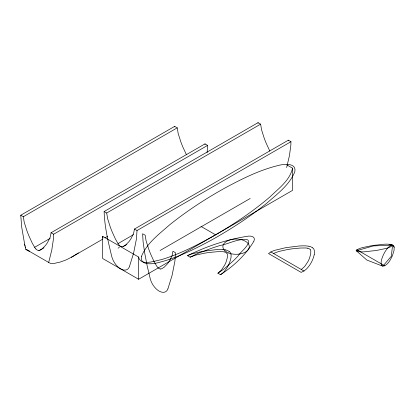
<?xml version="1.0" encoding="UTF-8"?>
<svg xmlns="http://www.w3.org/2000/svg" width="415" height="415" viewBox="0 0 415 415"><rect width="100%" height="100%" fill="white"/><g stroke="black" fill="none" stroke-linecap="round" stroke-linejoin="round"><path stroke-width="0.62" d="M24.667 244.259L21.694 227.062L20.755 215.235L174.679 126.368L177.247 127.846L23.323 216.718L24.226 222.279L26.866 230.605A77.719 44.872 60 0 0 28.941 235.922L32.069 242.759L34.632 247.304A13.944 8.051 60 0 0 35.794 248.891L35.835 248.927M129.376 266.778A13.218 7.631 60 0 1 120.578 268.847A13.218 7.631 60 0 1 111.78 256.615C108.201 241.821 104.57 226.813 104.129 211.531L258.057 122.664L260.625 124.147L106.697 213.014L107.604 218.575L110.24 226.901A77.719 44.872 60 0 0 112.32 232.218L115.443 239.056L118.01 243.6A13.944 8.051 60 0 0 119.172 245.187L119.214 245.224M174.674 126.912L174.679 126.368M177.247 127.846L178.154 133.412L180.79 141.738A77.719 44.872 60 0 0 182.87 147.055L186.449 154.769M260.625 124.147L261.528 129.708L264.168 138.034A77.719 44.872 60 0 0 266.243 143.351L269.823 151.07M258.052 123.208L258.057 122.664M207.126 152.621L207.578 145.406L205.01 143.875L51.081 232.742L50.179 237.261L47.538 242.542A77.719 44.872 60 0 1 45.458 245.457L42.33 248.689L39.762 250.271L44.042 247.802M292.528 168.168C289.924 180.494 278.475 188.509 269.989 196.892C253.15 211.292 234.688 223.685 215.567 234.823C198.209 244.674 180.297 253.897 161.144 259.733C154.94 260.677 140.726 266.622 138.605 257.035L102.687 236.301L102.687 258.519L138.605 279.254L292.528 190.386L292.528 168.168L286.915 164.926M314.202 254.779C313.014 259.966 310.441 264.884 306.752 268.733A27.411 15.827 0 0 1 306.343 269.133L304.703 270.456A11.174 6.453 0 0 1 303.713 271.052L301.15 272.385L268.515 253.539L270.824 252.061A11.184 6.458 0 0 1 271.856 251.49L272.821 251.054A23.276 13.441 0 0 1 274.834 250.307L285.795 247.672L298.992 246.007A45.759 26.42 0 0 1 302.146 245.851L305.238 245.851A20.454 11.812 0 0 1 306.005 245.882L308.926 246.235M286.651 167.556L289.478 155.475L290.853 145.193L290.951 141.702L288.384 140.171L134.46 229.044L133.552 233.562L130.912 238.838A77.719 44.872 60 0 1 128.837 241.758L125.709 244.985L123.141 246.567L126.881 244.409M78.471 252.885L72.999 256.351L67.313 259.328A147.787 91.461 79.2 0 1 65.337 260.215L60.014 262.104L54.261 263.401L50.48 263.406L48.685 262.451L51.792 250.027L53.478 238.739L53.649 234.226L51.081 232.742M253.902 241.131L254.348 239.465A14.758 8.518 0 0 0 254.374 239.284C254.514 236.617 250.987 235.938 248.886 236.109A14.426 8.331 0 0 0 248.357 236.135C227.306 239.305 206.623 246.209 187.575 255.687L190.143 257.17L197.971 253.399L212.086 248.087A231.29 133.531 0 0 1 219.981 245.504C228.945 243.979 238.495 238.028 247.755 239.834C251.957 243.626 239.237 252.979 238.106 255.967A231.29 133.531 0 0 1 233.629 260.527L224.437 268.676L217.901 273.2L220.469 274.678C233.738 266.165 245.768 254.836 253.85 241.26M129.459 266.549L133.651 252.943L136.426 238.973L137.028 230.522L134.46 229.044M167.909 288.856L172.137 275.161L174.907 261.191L175.509 252.761L172.941 251.257L172.033 255.775L169.398 261.056A77.719 44.872 60 0 1 167.318 263.971L164.19 267.203L161.622 268.785A13.757 7.942 60 0 1 160.465 269.029L160.423 269.013M190.143 257.17L195.413 255.173L203.941 253.295A77.719 44.872 0 0 1 209.585 252.434L217.066 251.723L222.284 251.672A13.944 8.051 0 0 1 224.24 251.884M273.516 253.466L278.787 251.469L287.315 249.591A77.719 44.872 0 0 1 292.959 248.735L300.444 248.025L305.663 247.968A13.944 8.051 0 0 1 307.614 248.18M53.649 234.226L207.578 145.406M34.632 247.304L50.132 238.355M71.318 257.3L102.666 239.201M104.902 237.909L107.703 236.296M137.028 230.522L290.951 141.702M118.01 243.6L133.511 234.651M118.078 248.149L119.364 247.407M160.091 250.499L250.209 198.474M217.901 273.2L221.361 270.155L224.614 265.232A77.719 44.872 0 0 0 226.102 261.969L227.332 257.648L227.42 254.634A13.757 7.942 0 0 0 227.052 253.513M301.28 269.496L304.74 266.451L307.987 261.528A77.719 44.872 0 0 0 309.476 258.27L310.711 253.944L310.799 250.93A13.757 7.942 0 0 0 310.43 249.809L310.415 249.809M188.477 255.194L189.442 254.753M38.564 250.499L38.605 250.499A13.757 7.942 60 0 0 39.757 250.255M121.943 246.801L121.979 246.795A13.757 7.942 60 0 0 123.131 246.552M222.788 249.597L225.553 249.939M391.044 244.497L390.987 244.487A13.944 8.051 0 0 0 389.037 244.279M307.614 248.191L307.671 248.201A4.451 2.568 0 0 1 310.342 249.788M224.235 251.895L224.292 251.905A4.451 2.568 0 0 1 226.964 253.492M29.403 251.142L26.814 249.986M29.009 251.008L25.72 249.192L25.289 247.226M356.667 249.633L384.881 265.922M270.72 251.853L304.07 271.109M200.974 226.398L215.567 234.823M104.129 211.531L106.697 213.014M20.755 215.235L23.323 216.718M25.72 249.192L48.685 262.451M312.573 247.797L313.066 248.18A6.334 3.657 0 0 1 313.833 249.078L314.409 250.727A20.397 11.776 0 0 1 314.466 251.174L314.471 252.958A45.702 26.389 0 0 1 314.202 254.779M229.199 251.5L229.692 251.884A6.334 3.657 0 0 1 230.455 252.782L231.015 254.343M393.773 246.074L393.794 246.105A13.757 7.942 0 0 1 394.157 247.226L394.037 250.515L392.502 255.433A77.761 44.893 0 0 1 391.122 258.28C386.147 268.655 377.251 269.231 382.9 255.972A77.761 44.893 0 0 1 384.28 253.124C385.639 250.255 391.698 241.509 394.183 247.273M25.216 246.884L25.315 247.335M25.222 246.894L24.978 245.747M24.874 245.249L25.014 245.908M24.739 244.585L24.884 245.291M24.646 244.155L24.739 244.611M102.687 236.301L102.998 238.117M288.384 140.171L288.384 140.69M205.01 143.875L205.01 144.394M138.605 257.035L138.605 279.254M121.922 246.743A4.451 2.568 60 0 1 119.224 245.198M160.408 268.962A4.451 2.568 60 0 1 157.705 267.416L157.659 267.395A13.944 8.051 60 0 1 156.502 265.813L153.929 261.274L150.801 254.437A77.719 44.872 60 0 1 148.726 249.119L146.085 240.793L145.177 235.232L142.61 233.749L143.097 241.872L144.669 252.875L147.216 266.057L150.261 278.833A13.218 7.631 60 0 0 159.059 291.065A13.218 7.631 60 0 0 167.857 288.99M187.57 255.687A11.381 6.573 0 0 1 188.477 255.194M189.442 254.753A23.276 13.441 0 0 1 191.46 254.011L202.421 251.376L215.618 249.711A45.759 26.42 0 0 1 218.772 249.55L221.864 249.555A20.454 11.812 0 0 1 222.632 249.586M225.578 249.897A7.994 4.617 0 0 1 229.122 251.532M231.031 254.431A20.397 11.776 0 0 1 231.093 254.877L231.093 256.662A45.702 26.389 0 0 1 230.823 258.483C229.64 263.67 227.062 268.588 223.379 272.437A27.411 15.827 0 0 1 222.964 272.837L221.325 274.159A11.366 6.562 0 0 1 220.469 274.678M308.957 246.194A7.994 4.617 0 0 1 312.5 247.828M391.029 244.523A4.451 2.568 0 0 1 393.716 246.085M38.548 250.447A4.451 2.568 60 0 1 35.851 248.901M392.58 245.187L391.314 256.263L382.822 266.212L366.844 260.044L356.127 250.582C359.748 247.356 365.356 247.273 369.905 246.033A77.761 44.893 0 0 1 374.838 245.234C380.602 244.897 387.117 242.941 392.58 245.187L392.611 245.426C388.99 248.652 383.387 248.741 378.838 249.98A77.761 44.893 0 0 1 373.905 250.779C368.141 251.117 361.626 253.067 356.163 250.821L373.401 245.919L392.58 245.187M141.479 256.34C139.409 265.792 152.87 264.173 158.38 262.586C177.044 257.99 194.37 249.259 211.214 240.202C230.631 229.417 249.322 217.247 266.643 203.324C277.08 194.075 289.374 185.147 294.785 171.826C296.855 162.374 283.393 163.998 277.879 165.585C259.214 170.181 241.888 178.907 225.044 187.964C205.627 198.749 186.942 210.919 169.621 224.842C159.184 234.096 146.889 243.024 141.479 256.34M228.826 253.046A13.218 7.631 0 0 0 249.285 247.112A13.218 7.631 0 0 0 230.159 239.849A13.218 7.631 0 0 0 228.826 253.046"/></g></svg>
